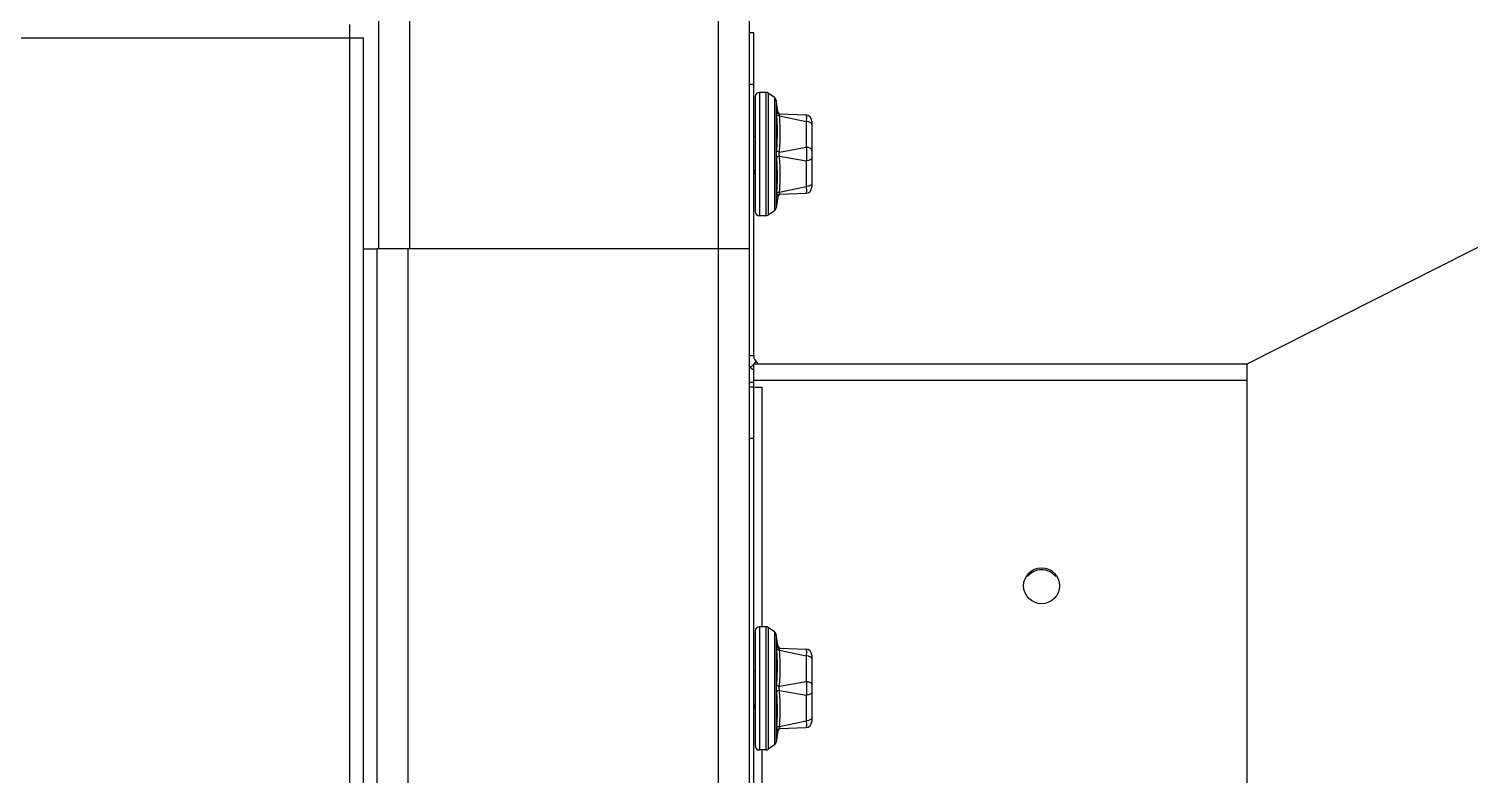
# Model space of a CAD drawing. Header units: millimetres. Extents: x 2513 to 2669, y 1505 to 1675.
# Drawn here: x 2557.5898 to 2557.7671, y 1513.5707 to 1513.6626 of the extents above; entities that cross this region are included whole.
import ezdxf

# ---------------------------------------------------------------- set-up
doc = ezdxf.new("R2010")
doc.units = ezdxf.units.MM
doc.layers.add('DTM_AXES', color=7, linetype='Continuous')
doc.layers.add('Dutos', color=130, linetype='Continuous')

msp = doc.modelspace()

# ---------------------------------------------------------------- linework, layer by layer
at = {"color": 7, "linetype": 'Continuous'}
for p, q in [((2557.674580223376, 1513.711450015488), (2557.674580223376, 1513.63556290272)), ((2557.678374579015, 1513.707655659849), (2557.678374579015, 1513.63556290272)), ((2557.636636666994, 1513.63556290272), (2557.636636666994, 1513.669712103465)), ((2557.632842311351, 1513.63556290272), (2557.632842311351, 1513.665917747826)), ((2556.79074004439, 1513.661499271836), (2557.630936861275, 1513.661499271836)), ((2557.6292926405, 1513.550025491282), (2557.6292926405, 1513.663143492613)), ((2557.630936861275, 1513.552317817432), (2557.630936861275, 1513.661499271836)), ((2557.678951046419, 1513.662115119932), (2557.678374579015, 1513.662115119932)), ((2557.678951046419, 1513.622400864249), (2557.678951046419, 1513.662115119932)), ((2557.678951046419, 1513.655791193867), (2557.678374579015, 1513.655791193867)), ((2557.679646678288, 1513.65479591021), (2557.679646678288, 1513.639618487656)), ((2557.680437720926, 1513.65479591021), (2557.680437720926, 1513.639618487656)), ((2557.680724958422, 1513.654706461826), (2557.680724958422, 1513.639707936038)), ((2557.679140764203, 1513.654289996125), (2557.679140764203, 1513.640124401743)), ((2557.681489250184, 1513.654179327775), (2557.681489250184, 1513.640235070093)), ((2557.681702491927, 1513.65383681879), (2557.681702491927, 1513.640577579076)), ((2557.681802325658, 1513.652474604633), (2557.681905240499, 1513.652464777691)), ((2557.682137564903, 1513.651899727044), (2557.685407294987, 1513.651213140629)), ((2557.682165044256, 1513.652144450696), (2557.685363493404, 1513.652037835725)), ((2557.685407294987, 1513.651213140629), (2557.685407294987, 1513.648039426501)), ((2557.686097082872, 1513.651279385839), (2557.686097082872, 1513.643135012027)), ((2557.678951046419, 1513.649420573056), (2557.679140764203, 1513.649420573056)), ((2557.682122041161, 1513.647455820565), (2557.685407294987, 1513.648039426501)), ((2557.682122041161, 1513.646958577301), (2557.685407294987, 1513.646374971365)), ((2557.685407294987, 1513.646374971365), (2557.685407294987, 1513.643201257235)), ((2557.678951046419, 1513.644665223974), (2557.679140764203, 1513.64499382481)), ((2557.681905240199, 1513.641949620103), (2557.681802325658, 1513.641939793233)), ((2557.682137564903, 1513.642514670822), (2557.685407294987, 1513.643201257235)), ((2557.682165044256, 1513.64226994717), (2557.685363493404, 1513.642376562143)), ((2557.630936861275, 1513.63556290272), (2557.632597626567, 1513.63556290272)), ((2557.678374579015, 1513.63556290272), (2557.635660370412, 1513.63556290272)), ((2557.678374579015, 1513.622400864249), (2557.678951046419, 1513.622400864249)), ((2557.678570866969, 1513.620932021244), (2557.67926687078, 1513.621666442747)), ((2557.678951046419, 1513.095491344584), (2557.678951046419, 1513.621389036078)), ((2557.678951046419, 1513.621389036078), (2557.739660736635, 1513.621389036078)), ((2557.739660736635, 1513.095491344584), (2557.739660736635, 1513.621389036078)), ((2557.678951046419, 1513.619365379738), (2557.739660736635, 1513.619365379738)), ((2557.678951046419, 1513.618515848806), (2557.678374579015, 1513.618515848806)), ((2557.679095801822, 1513.618515848806), (2557.679962874593, 1513.618515848806)), ((2557.679962874593, 1513.618515848806), (2557.679962874593, 1513.589027079141)), ((2557.678951046419, 1513.612191922743), (2557.678374579015, 1513.612191922743)), ((2557.679646678288, 1513.589027079141), (2557.679646678288, 1513.573849656589)), ((2557.680437720926, 1513.589027079141), (2557.680437720926, 1513.573849656589)), ((2557.680724958422, 1513.588937630759), (2557.680724958422, 1513.573939104971)), ((2557.679140764203, 1513.588521165058), (2557.679140764203, 1513.574355570672)), ((2557.681489250184, 1513.588410496708), (2557.681489250184, 1513.574466239026)), ((2557.681702491927, 1513.588067987721), (2557.681702491927, 1513.574808748009)), ((2557.681802325658, 1513.586705773566), (2557.681905240499, 1513.586695946623)), ((2557.682137564903, 1513.586130895977), (2557.685407294987, 1513.585444309562)), ((2557.682165044256, 1513.586375619629), (2557.685363493404, 1513.586269004658)), ((2557.685407294987, 1513.585444309562), (2557.685407294987, 1513.582270595434)), ((2557.686097082872, 1513.585510554774), (2557.686097082872, 1513.577366180956)), ((2557.678951046419, 1513.583651741987), (2557.679140764203, 1513.583651741987)), ((2557.682122041161, 1513.581686989498), (2557.685407294987, 1513.582270595434)), ((2557.682122041161, 1513.581189746232), (2557.685407294987, 1513.580606140296)), ((2557.685407294987, 1513.580606140296), (2557.685407294987, 1513.577432426168)), ((2557.678951046419, 1513.578896392907), (2557.679140764203, 1513.579224993743)), ((2557.682137564903, 1513.576745839754), (2557.685407294987, 1513.577432426168)), ((2557.682165044256, 1513.576501116103), (2557.685363493404, 1513.576607731072)), ((2557.681905240199, 1513.576180789034), (2557.681802325658, 1513.576170962166)), ((2557.679962874593, 1513.573849656589), (2557.679962874593, 1513.365160096469))]:
    msp.add_line(p, q, dxfattribs=at)
at = {"color": 0, "linetype": 'Continuous'}
msp.add_line((2557.678374579015, 1513.619112422697), (2557.678951046419, 1513.619112422697), dxfattribs=at)
at = {"color": 7, "linetype": 'Continuous'}
for centre, radius, start, end in [((2557.679646678288, 1513.654289996125), 0.000505914085133315, 90, 180), ((2557.680437720926, 1513.654289996125), 0.000505914085133315, 55.40586793640811, 90), ((2557.681202012688, 1513.65376286207), 0.000505914085133315, 8.405867928261065, 55.40586793640811), ((2557.682178048392, 1513.652523062085), 0.0003788346502297748, 187.3489443434204, 268.0328397101584), ((2557.682280599804, 1513.652520245147), 0.0003794355471548214, 188.405867928261, 268.0908463166127), ((2557.685338211743, 1513.651279383653), 0.0007588687731758205, 0.0001651059863336886, 88.09085307384252), ((2557.682178048322, 1513.641891339179), 0.0003788342352537464, 91.9671671724286, 172.6515639560072), ((2557.682280599433, 1513.641894152707), 0.0003794355355187975, 91.90915458018246, 171.5941320717389), ((2557.685338211743, 1513.643135014212), 0.0007588687731758205, 271.9091469261575, 359.9998348940137), ((2557.681202012688, 1513.640651535794), 0.000505914085133315, 304.5941320635919, 351.594132071739), ((2557.679646678288, 1513.640124401743), 0.000505914085133315, 180, 270), ((2557.680437720926, 1513.640124401743), 0.000505914085133315, 270, 304.5941320635919), ((2557.679962874593, 1513.622400864249), 0.00101182817026663, 180, 241.0256356055515), ((2557.679646678288, 1513.588521165058), 0.000505914085133315, 90, 180), ((2557.680437720926, 1513.588521165058), 0.000505914085133315, 55.40586793640811, 90), ((2557.681202012688, 1513.587994031003), 0.000505914085133315, 8.405867928261065, 55.40586793640811), ((2557.682178048392, 1513.586754231016), 0.0003788346502297748, 187.3489443434204, 268.0328397101584), ((2557.682280599804, 1513.586751414078), 0.0003794355471548214, 188.405867928261, 268.0908463166127), ((2557.685338211743, 1513.585510552586), 0.0007588687731758205, 0.0001651059863336886, 88.09085307384252), ((2557.682178048322, 1513.576122508112), 0.0003788342352537464, 91.9671671724286, 172.6515639560072), ((2557.682280599433, 1513.576125321638), 0.0003794355355187975, 91.90915458018246, 171.5941320717389), ((2557.685338211743, 1513.577366183144), 0.0007588687731758205, 271.9091469261575, 359.9998348940137), ((2557.681202012688, 1513.574882704727), 0.000505914085133315, 304.5941320635919, 351.594132071739), ((2557.679646678288, 1513.574355570672), 0.000505914085133315, 180, 270), ((2557.680437720926, 1513.574355570672), 0.000505914085133315, 270, 304.5941320635919)]:
    msp.add_arc(centre, radius, start, end, dxfattribs=at)
at = {"color": 0, "linetype": 'Continuous'}
msp.add_arc((2557.679962874593, 1513.622400864249), 0.00202365634053326, 217.5729802127595, 241.0256356055515, dxfattribs=at)
at = {"color": 7, "linetype": 'Continuous'}
for points, knots in [([(2557.681781223359, 1513.647640805739), (2557.681837067566, 1513.648370949697), (2557.681904887039, 1513.649839789059), (2557.681848151341, 1513.651309166028), (2557.681796747101, 1513.652043882556)], [0, 0, 0, 0, 0.4985579482, 1, 1, 1, 1]), ([(2557.681796747101, 1513.652043882556), (2557.681792491807, 1513.652104722885), (2557.681786176709, 1513.652208609449), (2557.681782470788, 1513.652353473029), (2557.681785869269, 1513.652419925268), (2557.681792675101, 1513.652475435723), (2557.681802325658, 1513.652474604633)], [0, 0, 0, 0, 0.4213891213, 0.7404125206000001, 0.9330748965000001, 1, 1, 1, 1]), ([(2557.682137564692, 1513.651899725881), (2557.682060591654, 1513.651899181366), (2557.681934383124, 1513.651911391152), (2557.681810388103, 1513.651994316277), (2557.681796747002, 1513.652043882543)], [0, 0, 0, 0, 0.5995679524, 1, 1, 1, 1]), ([(2557.682137564692, 1513.651899725881), (2557.682128077017, 1513.651934801327), (2557.682113654751, 1513.651996829392), (2557.682107041393, 1513.652075229458), (2557.682122787572, 1513.65213333862), (2557.682153100604, 1513.652144840981), (2557.68216504415, 1513.652144447439)], [0, 0, 0, 0, 0.3972906483, 0.6903747424, 0.8693406604999999, 1, 1, 1, 1]), ([(2557.682122041161, 1513.647455820565), (2557.682177944818, 1513.648193638382), (2557.682245603394, 1513.649676078002), (2557.682189090594, 1513.651159061166), (2557.682137564903, 1513.651899727044)], [0, 0, 0, 0, 0.4991489122, 1, 1, 1, 1]), ([(2557.685363493259, 1513.652037831187), (2557.685387820644, 1513.652037008849), (2557.685413607909, 1513.651977843393), (2557.685426223202, 1513.651905289845), (2557.68543929103, 1513.651759661081), (2557.685434012846, 1513.651528181903), (2557.685418478774, 1513.651326630497), (2557.685407294307, 1513.651213136909)], [0, 0, 0, 0, 0.08654119380000001, 0.1704977331, 0.2839607933, 0.5945387501, 1, 1, 1, 1]), ([(2557.686097082872, 1513.650835280571), (2557.686097082872, 1513.650884106293), (2557.686048011956, 1513.650995132926), (2557.685888108008, 1513.65110773573), (2557.685667260749, 1513.651186429193), (2557.685497614661, 1513.651209012399), (2557.685407294987, 1513.651213140629)], [0, 0, 0, 0, 0.1733874797, 0.3970097094, 0.6789263784, 1, 1, 1, 1]), ([(2557.681765533367, 1513.647207198932), (2557.681765534996, 1513.647245082653), (2557.681766848134, 1513.647389724999), (2557.681773083243, 1513.647534351139), (2557.681781223359, 1513.647640805739)], [0, 0, 0, 0, 0.2619008586, 1, 1, 1, 1]), ([(2557.682122041161, 1513.647455820565), (2557.682043458276, 1513.647463899744), (2557.681914112757, 1513.647493441072), (2557.681794891654, 1513.64758770621), (2557.681781223299, 1513.647640805739)], [0, 0, 0, 0, 0.5902900624, 1, 1, 1, 1]), ([(2557.68208105361, 1513.647207198932), (2557.68208105142, 1513.647229344748), (2557.682084831694, 1513.647313544973), (2557.682102833653, 1513.647396809437), (2557.682122041027, 1513.647455819821)], [0, 0, 0, 0, 0.2630036951, 1, 1, 1, 1]), ([(2557.68540729455, 1513.648039424119), (2557.685442766915, 1513.647763776706), (2557.685473022861, 1513.647207198034), (2557.685442744637, 1513.646650625062), (2557.685407294317, 1513.646374975025)], [0, 0, 0, 0, 0.5000001928, 1, 1, 1, 1]), ([(2557.686097082872, 1513.647661566443), (2557.686097082872, 1513.647710392113), (2557.686048011906, 1513.647821418661), (2557.685888107983, 1513.647934021374), (2557.685667260749, 1513.648012714898), (2557.685497614665, 1513.648035298202), (2557.685407294987, 1513.648039426501)], [0, 0, 0, 0, 0.173387333, 0.397009558, 0.6789262978, 1, 1, 1, 1]), ([(2557.681781223359, 1513.646773592127), (2557.681778643201, 1513.646807341046), (2557.681769202353, 1513.64695168865), (2557.68176553513, 1513.647096396676), (2557.681765533367, 1513.647207198932)], [0, 0, 0, 0, 0.233995744, 1, 1, 1, 1]), ([(2557.682122040901, 1513.646958578732), (2557.682043457702, 1513.646950499296), (2557.681914112101, 1513.646920958243), (2557.681794890504, 1513.646826691885), (2557.681781223271, 1513.646773592127)], [0, 0, 0, 0, 0.590291353, 1, 1, 1, 1]), ([(2557.681796747101, 1513.642370515312), (2557.681848151334, 1513.643105230598), (2557.681904887865, 1513.644574607565), (2557.681837067634, 1513.646043446923), (2557.681781223359, 1513.646773592127)], [0, 0, 0, 0, 0.5014412064, 1, 1, 1, 1]), ([(2557.682122040901, 1513.646958578732), (2557.682115928805, 1513.646977354629), (2557.682092383277, 1513.647058159708), (2557.682081050055, 1513.647142771367), (2557.682081054534, 1513.647207198932)], [0, 0, 0, 0, 0.234583861, 1, 1, 1, 1]), ([(2557.682137564903, 1513.642514670822), (2557.682189090662, 1513.643255335462), (2557.682245604145, 1513.644738318633), (2557.682177944857, 1513.646220758244), (2557.682122041161, 1513.646958577301)], [0, 0, 0, 0, 0.5008502557, 1, 1, 1, 1]), ([(2557.686097082872, 1513.646752831422), (2557.686097082872, 1513.646704005703), (2557.686048011956, 1513.646592979066), (2557.685888108008, 1513.646480376264), (2557.685667260749, 1513.646401682799), (2557.685497614661, 1513.646379099597), (2557.685407294987, 1513.646374971365)], [0, 0, 0, 0, 0.1733874811, 0.3970097102, 0.6789263789, 1, 1, 1, 1]), ([(2557.679140764203, 1513.64499382481), (2557.679123004505, 1513.64499382481), (2557.67908008878, 1513.645023523852), (2557.679011698146, 1513.645151338938), (2557.678975788053, 1513.645275831645), (2557.678950997878, 1513.645371609015)], [0, 0, 0, 0, 0.1220459229, 0.3201212001, 1, 1, 1, 1]), ([(2557.681802325658, 1513.641939793233), (2557.6817926752, 1513.641938962468), (2557.681785868984, 1513.641994471736), (2557.681782470922, 1513.642060924862), (2557.681786176717, 1513.642205788107), (2557.681792491821, 1513.642309674965), (2557.681796747101, 1513.642370515312)], [0, 0, 0, 0, 0.0669242261, 0.2595866291, 0.5786108279, 1, 1, 1, 1]), ([(2557.682137564903, 1513.642514670822), (2557.68206059219, 1513.642515215188), (2557.68193438378, 1513.642503005111), (2557.681810389344, 1513.642420081314), (2557.68179674709, 1513.642370515312)], [0, 0, 0, 0, 0.599566719, 1, 1, 1, 1]), ([(2557.682165044158, 1513.642269950152), (2557.682153100392, 1513.64226955656), (2557.682122787057, 1513.642281058921), (2557.682107041693, 1513.642339168415), (2557.682113655262, 1513.642417568151), (2557.682128075864, 1513.642479596806), (2557.682137564667, 1513.642514672107)], [0, 0, 0, 0, 0.1306615018, 0.3096257313, 0.6027084093, 1, 1, 1, 1]), ([(2557.685407294547, 1513.643201259631), (2557.68541848647, 1513.643087767104), (2557.685434005658, 1513.642886215387), (2557.68543929407, 1513.642654736857), (2557.685426222804, 1513.642509109631), (2557.685413612278, 1513.64243655441), (2557.685387820771, 1513.642377391256), (2557.685363493174, 1513.642376569089)], [0, 0, 0, 0, 0.4054611473, 0.7160387525, 0.8295009098, 0.9134578653000001, 1, 1, 1, 1]), ([(2557.686097082872, 1513.643579117293), (2557.686097082872, 1513.643530291538), (2557.686048011991, 1513.643419264841), (2557.685888108022, 1513.643306661971), (2557.685667260749, 1513.643227968548), (2557.685497614661, 1513.643205385419), (2557.685407294987, 1513.643201257237)], [0, 0, 0, 0, 0.1733875867, 0.3970098193, 0.678926437, 1, 1, 1, 1]), ([(2557.681781223359, 1513.581871974672), (2557.681837067566, 1513.58260211863), (2557.681904887039, 1513.584070957992), (2557.681848151341, 1513.585540334961), (2557.681796747101, 1513.586275051489)], [0, 0, 0, 0, 0.4985579482, 1, 1, 1, 1]), ([(2557.681796747101, 1513.586275051489), (2557.68179249181, 1513.586335891819), (2557.681786176709, 1513.58643977838), (2557.681782470788, 1513.586584641958), (2557.681785869269, 1513.586651094201), (2557.681792675101, 1513.586706604656), (2557.681802325658, 1513.586705773566)], [0, 0, 0, 0, 0.4213891213, 0.7404125206000001, 0.9330748965000001, 1, 1, 1, 1]), ([(2557.682137564692, 1513.586130894814), (2557.682060591654, 1513.586130350295), (2557.681934383124, 1513.586142560085), (2557.681810388103, 1513.586225485207), (2557.681796747002, 1513.586275051476)], [0, 0, 0, 0, 0.5995679524, 1, 1, 1, 1]), ([(2557.682137564692, 1513.586130894814), (2557.682128077017, 1513.58616597026), (2557.682113654751, 1513.586227998321), (2557.682107041393, 1513.586306398391), (2557.682122787572, 1513.586364507551), (2557.682153100604, 1513.586376009912), (2557.68216504415, 1513.586375616372)], [0, 0, 0, 0, 0.3972906483, 0.6903747424, 0.8693406604999999, 1, 1, 1, 1]), ([(2557.682122041161, 1513.581686989498), (2557.682177944818, 1513.582424807312), (2557.682245603394, 1513.583907246935), (2557.682189090594, 1513.585390230099), (2557.682137564903, 1513.586130895977)], [0, 0, 0, 0, 0.4991489122, 1, 1, 1, 1]), ([(2557.685363493259, 1513.586269000121), (2557.685387820644, 1513.586268177781), (2557.685413607909, 1513.586209012327), (2557.685426223202, 1513.586136458778), (2557.68543929103, 1513.585990830014), (2557.685434012846, 1513.585759350836), (2557.685418478774, 1513.58555779943), (2557.685407294307, 1513.585444305842)], [0, 0, 0, 0, 0.08654119380000001, 0.1704977331, 0.2839607933, 0.5945387501, 1, 1, 1, 1]), ([(2557.686097082872, 1513.585066449504), (2557.686097082872, 1513.585115275222), (2557.686048011956, 1513.58522630186), (2557.685888108008, 1513.585338904661), (2557.685667260749, 1513.585417598126), (2557.685497614661, 1513.585440181329), (2557.685407294987, 1513.585444309562)], [0, 0, 0, 0, 0.1733874797, 0.3970097094, 0.6789263784, 1, 1, 1, 1]), ([(2557.681765533367, 1513.581438367865), (2557.681765534996, 1513.581476251586), (2557.681766848134, 1513.581620893932), (2557.681773083243, 1513.581765520072), (2557.681781223359, 1513.581871974672)], [0, 0, 0, 0, 0.2619008586, 1, 1, 1, 1]), ([(2557.682122041161, 1513.581686989498), (2557.682043458276, 1513.581695068674), (2557.681914112757, 1513.581724610005), (2557.681794891654, 1513.581818875143), (2557.681781223303, 1513.581871974672)], [0, 0, 0, 0, 0.5902900624, 1, 1, 1, 1]), ([(2557.68208105361, 1513.581438367865), (2557.68208105142, 1513.581460513681), (2557.682084831694, 1513.581544713906), (2557.682102833653, 1513.58162797837), (2557.682122041027, 1513.581686988752)], [0, 0, 0, 0, 0.2630036951, 1, 1, 1, 1]), ([(2557.68540729455, 1513.582270593054), (2557.685442766915, 1513.581994945637), (2557.685473022861, 1513.581438366966), (2557.685442744637, 1513.580881793995), (2557.685407294317, 1513.580606143958)], [0, 0, 0, 0, 0.5000001928, 1, 1, 1, 1]), ([(2557.686097082872, 1513.581892735376), (2557.686097082872, 1513.581941561046), (2557.686048011906, 1513.582052587596), (2557.685888107983, 1513.582165190304), (2557.685667260749, 1513.58224388383), (2557.685497614665, 1513.582266467134), (2557.685407294987, 1513.582270595434)], [0, 0, 0, 0, 0.173387333, 0.397009558, 0.6789262978, 1, 1, 1, 1]), ([(2557.681781223359, 1513.581004761058), (2557.681778643201, 1513.581038509978), (2557.681769202353, 1513.581182857583), (2557.68176553513, 1513.58132756561), (2557.681765533367, 1513.581438367865)], [0, 0, 0, 0, 0.233995744, 1, 1, 1, 1]), ([(2557.682122040901, 1513.581189747664), (2557.682043457702, 1513.581181668229), (2557.681914112101, 1513.581152127174), (2557.681794890504, 1513.581057860814), (2557.681781223271, 1513.58100476106)], [0, 0, 0, 0, 0.590291353, 1, 1, 1, 1]), ([(2557.681796747101, 1513.576601684245), (2557.681848151334, 1513.577336399531), (2557.681904887865, 1513.578805776498), (2557.681837067634, 1513.580274615854), (2557.681781223359, 1513.581004761058)], [0, 0, 0, 0, 0.5014412064, 1, 1, 1, 1]), ([(2557.682122040901, 1513.581189747664), (2557.682115928805, 1513.581208523562), (2557.682092383277, 1513.58128932864), (2557.682081050055, 1513.5813739403), (2557.682081054534, 1513.581438367865)], [0, 0, 0, 0, 0.234583861, 1, 1, 1, 1]), ([(2557.682137564903, 1513.576745839754), (2557.682189090662, 1513.577486504395), (2557.682245604145, 1513.578969487566), (2557.682177944857, 1513.580451927177), (2557.682122041161, 1513.581189746232)], [0, 0, 0, 0, 0.5008502557, 1, 1, 1, 1]), ([(2557.686097082872, 1513.580984000354), (2557.686097082872, 1513.580935174636), (2557.686048011956, 1513.580824147999), (2557.685888108008, 1513.580711545196), (2557.685667260749, 1513.580632851732), (2557.685497614661, 1513.58061026853), (2557.685407294987, 1513.580606140296)], [0, 0, 0, 0, 0.1733874811, 0.3970097102, 0.6789263789, 1, 1, 1, 1]), ([(2557.679140764203, 1513.579224993743), (2557.679123004505, 1513.579224993743), (2557.67908008878, 1513.579254692785), (2557.679011698146, 1513.579382507871), (2557.678975788053, 1513.57950700058), (2557.678950997878, 1513.579602777947)], [0, 0, 0, 0, 0.1220459229, 0.3201212001, 1, 1, 1, 1]), ([(2557.681802325658, 1513.576170962166), (2557.6817926752, 1513.576170131399), (2557.681785868984, 1513.576225640669), (2557.681782470922, 1513.576292093795), (2557.681786176717, 1513.57643695704), (2557.681792491821, 1513.576540843894), (2557.681796747101, 1513.576601684245)], [0, 0, 0, 0, 0.0669242261, 0.2595866291, 0.5786108279, 1, 1, 1, 1]), ([(2557.682137564903, 1513.576745839754), (2557.68206059219, 1513.576746384121), (2557.68193438378, 1513.576734174044), (2557.681810389344, 1513.576651250245), (2557.68179674709, 1513.576601684245)], [0, 0, 0, 0, 0.599566719, 1, 1, 1, 1]), ([(2557.682165044158, 1513.576501119085), (2557.682153100392, 1513.576500725494), (2557.682122787057, 1513.576512227854), (2557.682107041693, 1513.576570337348), (2557.682113655262, 1513.576648737081), (2557.682128075864, 1513.576710765739), (2557.682137564667, 1513.57674584104)], [0, 0, 0, 0, 0.1306615018, 0.3096257313, 0.6027084093, 1, 1, 1, 1]), ([(2557.685407294547, 1513.577432428564), (2557.68541848647, 1513.577318936036), (2557.685434005658, 1513.57711738432), (2557.68543929407, 1513.57688590579), (2557.685426222804, 1513.576740278561), (2557.685413612278, 1513.576667723345), (2557.685387820771, 1513.576608560189), (2557.685363493174, 1513.576607738022)], [0, 0, 0, 0, 0.4054611473, 0.7160387525, 0.8295009098, 0.9134578653000001, 1, 1, 1, 1]), ([(2557.686097082872, 1513.577810286226), (2557.686097082872, 1513.577761460471), (2557.686048011991, 1513.577650433774), (2557.685888108022, 1513.577537830904), (2557.685667260749, 1513.577459137481), (2557.685497614661, 1513.57743655435), (2557.685407294987, 1513.57743242617)], [0, 0, 0, 0, 0.1733875867, 0.3970098193, 0.678926437, 1, 1, 1, 1])]:
    msp.add_open_spline(points, degree=3, knots=knots, dxfattribs=at)
at = {"layer": 'DTM_AXES', "color": 7, "linetype": 'Continuous'}
for p, q in [((2557.680437720926, 1513.65479591021), (2557.679646678288, 1513.65479591021)), ((2557.681489250184, 1513.654179327775), (2557.680724958422, 1513.654706461826)), ((2557.681905240908, 1513.652464777687), (2557.681702491927, 1513.65383681879)), ((2557.681905240901, 1513.641949620114), (2557.681702491927, 1513.640577579076)), ((2557.681489250184, 1513.640235070093), (2557.680724958422, 1513.639707936038)), ((2557.680437720926, 1513.639618487656), (2557.679646678288, 1513.639618487656)), ((2557.632597626567, 1513.63556290272), (2557.632597626567, 1513.554072494145)), ((2557.678374579015, 1513.63556290272), (2557.632597626567, 1513.63556290272)), ((2557.636391982202, 1513.63556290272), (2557.636391982202, 1513.556912388018)), ((2557.674580223376, 1513.63556290272), (2557.674580223376, 1512.851396070762)), ((2557.678374579015, 1513.63556290272), (2557.678374579015, 1512.851396070762)), ((2557.680437720926, 1513.589027079141), (2557.679646678288, 1513.589027079141)), ((2557.681489250184, 1513.588410496708), (2557.680724958422, 1513.588937630759)), ((2557.681905240908, 1513.58669594662), (2557.681702491927, 1513.588067987721)), ((2557.681905240901, 1513.576180789047), (2557.681702491927, 1513.574808748009)), ((2557.680437720926, 1513.573849656589), (2557.679646678288, 1513.573849656589)), ((2557.681489250184, 1513.574466239026), (2557.680724958422, 1513.573939104971))]:
    msp.add_line(p, q, dxfattribs=at)
msp.add_circle((2557.714365032376, 1513.594069675481), 0.002213374122458253, dxfattribs=at)
at = {"layer": 'DTM_AXES', "color": 0, "linetype": 'Continuous'}
msp.add_arc((2557.714365032376, 1513.593816718439), 0.002213374122458253, 38.57142857164657, 141.4285714283535, dxfattribs=at)
at = {"layer": 'Dutos'}
msp.add_line((2557.739660736635, 1513.621389036078), (2558.25565318061, 1513.882766702592), dxfattribs=at)

doc.saveas('drawing.dxf')
